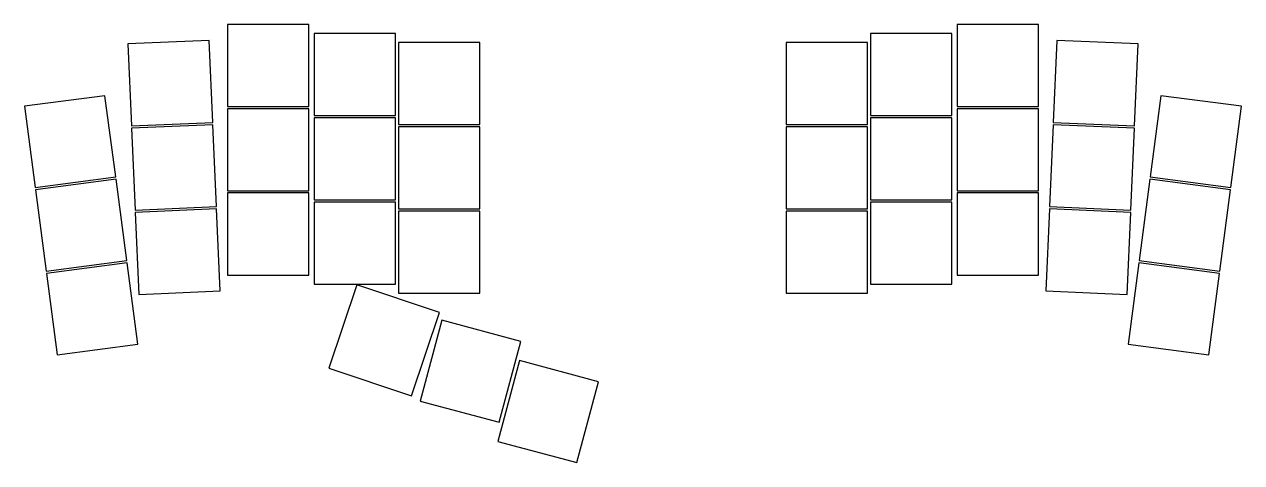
# Model space of a CAD drawing. Header units: millimetres. Extents: x 85 to 352, y -134 to -38.
import ezdxf

# ---------------------------------------------------------------- set-up
doc = ezdxf.new("R2010")
doc.units = ezdxf.units.MM

msp = doc.modelspace()

# ---------------------------------------------------------------- linework, layer by layer
for p, q in [((147.56, -37.58), (129.71, -37.58)), ((129.71, -37.58), (129.71, -55.58)), ((147.56, -55.58), (147.56, -37.58)), ((166.56, -39.58), (148.71, -39.58)), ((148.71, -39.58), (148.71, -57.58)), ((166.56, -57.58), (166.56, -39.58)), ((288.63, -39.58), (270.78, -39.58)), ((270.78, -39.58), (270.78, -57.58)), ((288.63, -57.58), (288.63, -39.58)), ((307.63, -37.58), (289.78, -37.58)), ((289.78, -37.58), (289.78, -55.58)), ((307.63, -55.58), (307.63, -37.58)), ((125.69, -41.11), (107.86, -41.89)), ((107.86, -41.89), (108.65, -59.87)), ((126.48, -59.09), (125.69, -41.11)), ((185.06, -41.58), (167.21, -41.58)), ((167.21, -41.58), (167.21, -59.58)), ((185.06, -59.58), (185.06, -41.58)), ((270.13, -41.58), (252.28, -41.58)), ((252.28, -41.58), (252.28, -59.58)), ((270.13, -59.58), (270.13, -41.58)), ((311.65, -41.11), (310.86, -59.09)), ((329.48, -41.89), (311.65, -41.11)), ((328.69, -59.87), (329.48, -41.89)), ((102.84, -53.23), (85.15, -55.56)), ((105.19, -71.07), (102.84, -53.23)), ((334.5, -53.23), (332.15, -71.07)), ((352.19, -55.56), (334.5, -53.23)), ((85.15, -55.56), (87.5, -73.4)), ((129.71, -55.58), (147.56, -55.58)), ((289.78, -55.58), (307.63, -55.58)), ((349.84, -73.4), (352.19, -55.56)), ((147.56, -56.08), (129.71, -56.08)), ((129.71, -56.08), (129.71, -74.08)), ((147.56, -74.08), (147.56, -56.08)), ((148.71, -57.58), (166.56, -57.58)), ((166.56, -58.08), (148.71, -58.08)), ((148.71, -58.08), (148.71, -76.08)), ((166.56, -76.08), (166.56, -58.08)), ((270.78, -57.58), (288.63, -57.58)), ((288.63, -58.08), (270.78, -58.08)), ((270.78, -58.08), (270.78, -76.08)), ((288.63, -76.08), (288.63, -58.08)), ((307.63, -56.08), (289.78, -56.08)), ((289.78, -56.08), (289.78, -74.08)), ((307.63, -74.08), (307.63, -56.08)), ((108.65, -59.87), (126.48, -59.09)), ((126.5, -59.59), (108.67, -60.37)), ((108.67, -60.37), (109.45, -78.35)), ((127.29, -77.57), (126.5, -59.59)), ((167.21, -59.58), (185.06, -59.58)), ((185.06, -60.08), (167.21, -60.08)), ((167.21, -60.08), (167.21, -78.08)), ((185.06, -78.08), (185.06, -60.08)), ((252.28, -59.58), (270.13, -59.58)), ((270.13, -60.08), (252.28, -60.08)), ((252.28, -60.08), (252.28, -78.08)), ((270.13, -78.08), (270.13, -60.08)), ((310.84, -59.59), (310.05, -77.57)), ((328.67, -60.37), (310.84, -59.59)), ((310.86, -59.09), (328.69, -59.87)), ((327.89, -78.35), (328.67, -60.37)), ((87.5, -73.4), (105.19, -71.07)), ((105.26, -71.57), (87.56, -73.9)), ((107.61, -89.42), (105.26, -71.57)), ((332.08, -71.57), (329.73, -89.42)), ((349.78, -73.9), (332.08, -71.57)), ((332.15, -71.07), (349.84, -73.4)), ((87.56, -73.9), (89.91, -91.75)), ((129.71, -74.08), (147.56, -74.08)), ((147.56, -74.58), (129.71, -74.58)), ((129.71, -74.58), (129.71, -92.58)), ((147.56, -92.58), (147.56, -74.58)), ((289.78, -74.08), (307.63, -74.08)), ((307.63, -74.58), (289.78, -74.58)), ((289.78, -74.58), (289.78, -92.58)), ((307.63, -92.58), (307.63, -74.58)), ((347.43, -91.75), (349.78, -73.9)), ((148.71, -76.08), (166.56, -76.08)), ((166.56, -76.58), (148.71, -76.58)), ((148.71, -76.58), (148.71, -94.58)), ((166.56, -94.58), (166.56, -76.58)), ((270.78, -76.08), (288.63, -76.08)), ((288.63, -76.58), (270.78, -76.58)), ((270.78, -76.58), (270.78, -94.58)), ((288.63, -94.58), (288.63, -76.58)), ((109.45, -78.35), (127.29, -77.57)), ((127.31, -78.07), (109.48, -78.85)), ((109.48, -78.85), (110.26, -96.83)), ((128.09, -96.05), (127.31, -78.07)), ((167.21, -78.08), (185.06, -78.08)), ((185.06, -78.58), (167.21, -78.58)), ((167.21, -78.58), (167.21, -96.58)), ((185.06, -96.58), (185.06, -78.58)), ((252.28, -78.08), (270.13, -78.08)), ((270.13, -78.58), (252.28, -78.58)), ((252.28, -78.58), (252.28, -96.58)), ((270.13, -96.58), (270.13, -78.58)), ((310.03, -78.07), (309.25, -96.05)), ((327.87, -78.85), (310.03, -78.07)), ((310.05, -77.57), (327.89, -78.35)), ((327.08, -96.83), (327.87, -78.85)), ((89.91, -91.75), (107.61, -89.42)), ((107.67, -89.91), (89.98, -92.24)), ((110.02, -107.76), (107.67, -89.91)), ((329.67, -89.91), (327.32, -107.76)), ((347.36, -92.24), (329.67, -89.91)), ((329.73, -89.42), (347.43, -91.75)), ((89.98, -92.24), (92.33, -110.09)), ((129.71, -92.58), (147.56, -92.58)), ((289.78, -92.58), (307.63, -92.58)), ((345.01, -110.09), (347.36, -92.24)), ((110.26, -96.83), (128.09, -96.05)), ((148.71, -94.58), (166.56, -94.58)), ((158.08, -94.71), (151.95, -113.03)), ((176.21, -100.77), (158.08, -94.71)), ((270.78, -94.58), (288.63, -94.58)), ((309.25, -96.05), (327.08, -96.83)), ((167.21, -96.58), (185.06, -96.58)), ((252.28, -96.58), (270.13, -96.58)), ((170.08, -119.09), (176.21, -100.77)), ((176.75, -102.49), (172, -120.21)), ((194.09, -107.13), (176.75, -102.49)), ((92.33, -110.09), (110.02, -107.76)), ((189.34, -124.86), (194.09, -107.13)), ((327.32, -107.76), (345.01, -110.09)), ((193.75, -111.36), (189, -129.09)), ((211.09, -116.01), (193.75, -111.36)), ((151.95, -113.03), (170.08, -119.09)), ((206.34, -133.73), (211.09, -116.01)), ((172, -120.21), (189.34, -124.86)), ((189, -129.09), (206.34, -133.73))]:
    msp.add_line(p, q)

doc.saveas('drawing.dxf')
